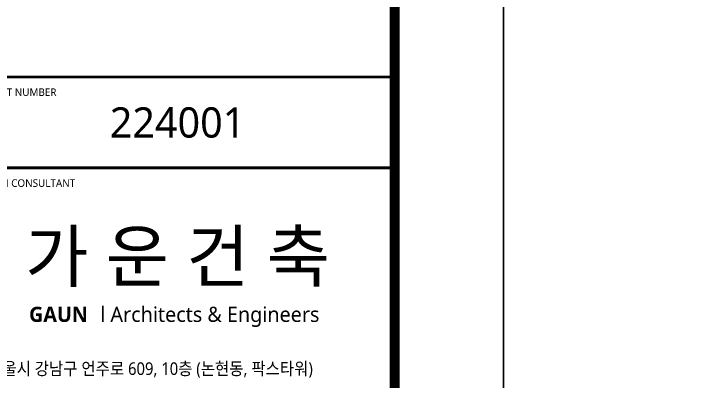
# Model space of a CAD drawing. Header units: millimetres. Extents: x -168600 to 672400, y 82 to 118882.
# Drawn here: x 484824 to 512539, y 88843 to 103379 of the extents above; entities that cross this region are included whole.
import ezdxf
from ezdxf.enums import TextEntityAlignment as Align

# ---------------------------------------------------------------- set-up
doc = ezdxf.new("R2010")
doc.units = ezdxf.units.MM
doc.header["$LTSCALE"] = 2000
for name, color, linetype in [('arch', 8, 'Continuous'), ('XR-SHEET-SHT', 5, 'Continuous'), ('XR-SHEET-TEXT', 3, 'Continuous')]:
    doc.layers.add(name, color=color, linetype=linetype)
doc.styles.add('XR-SHEET$0$XREF-Form$0$맑은고딕', font='malgun.ttf')
doc.styles.add('맑은고딕', font='malgun.ttf')
doc.styles.add('맑은고딕B', font='malgunbd.ttf')

# ---------------------------------------------------------------- blocks, each defined once
blk = doc.blocks.new('XR-FORM-EE', base_point=(461, 408))
at = {"layer": 'XR-SHEET-SHT', "color": 5}
blk.add_lwpolyline([(0, 118800), (168200, 118800), (168200, 0), (0, 0)], close=True, dxfattribs=at)
at = {"layer": 'XR-SHEET-SHT', "color": 5, "const_width": 400}
blk.add_lwpolyline([(9300, 114600), (163900, 114600), (163900, 4200), (9300, 4200)], close=True, dxfattribs=at)
at = {"layer": 'XR-SHEET-SHT', "color": 5, "const_width": 114}
for points in [[(146700, 100800), (163900, 100800)], [(146700, 97200), (163900, 97200)]]:
    blk.add_lwpolyline(points, dxfattribs=at)
at = {"layer": 'XR-SHEET-SHT', "color": 7, "style": 'XR-SHEET$0$XREF-Form$0$맑은고딕'}
for s, p in [('PROJECT NUMBER', (147180, 100200)), ('DESIGN CONSULTANT', (147180, 96600))]:
    blk.add_text(s, height=300, dxfattribs=at).set_placement(p, align=Align.MIDDLE_LEFT)
at = {"layer": 'XR-SHEET-SHT', "style": '맑은고딕'}
blk.add_text('224001', height=1200, dxfattribs=at).set_placement((155300, 99000), align=Align.MIDDLE_CENTER)
at = {"layer": 'XR-SHEET-SHT', "color": 7, "style": 'XR-SHEET$0$XREF-Form$0$맑은고딕'}
blk.add_text('l Architects & Engineers', height=600, dxfattribs=at).set_placement((156577, 91400), align=Align.MIDDLE_CENTER)
at = {"layer": 'XR-SHEET-SHT', "color": 3, "style": '맑은고딕B'}
blk.add_text('GAUN ', height=600, dxfattribs=at).set_placement((150686, 91400), align=Align.MIDDLE_CENTER)
at = {"layer": 'XR-SHEET-SHT', "color": 7, "style": 'XR-SHEET$0$XREF-Form$0$맑은고딕', "width": 0.9}
blk.add_text('서울시 강남구 언주로 609, 10층 (논현동, 팍스타워)', height=500, dxfattribs=at).set_placement((147800, 89250), align=Align.MIDDLE_LEFT)
at = {"layer": 'XR-SHEET-TEXT', "color": 2, "style": '맑은고딕B'}
blk.add_text('가 운 건 축', height=2000, dxfattribs=at).set_placement((155300, 93700), align=Align.MIDDLE_CENTER)

msp = doc.modelspace()

# ---------------------------------------------------------------- block references
at = {"layer": 'arch'}
for p in [(336461, 490.7), (504661, 490.7)]:
    msp.add_blockref('XR-FORM-EE', p, dxfattribs=at)

doc.saveas('drawing.dxf')
